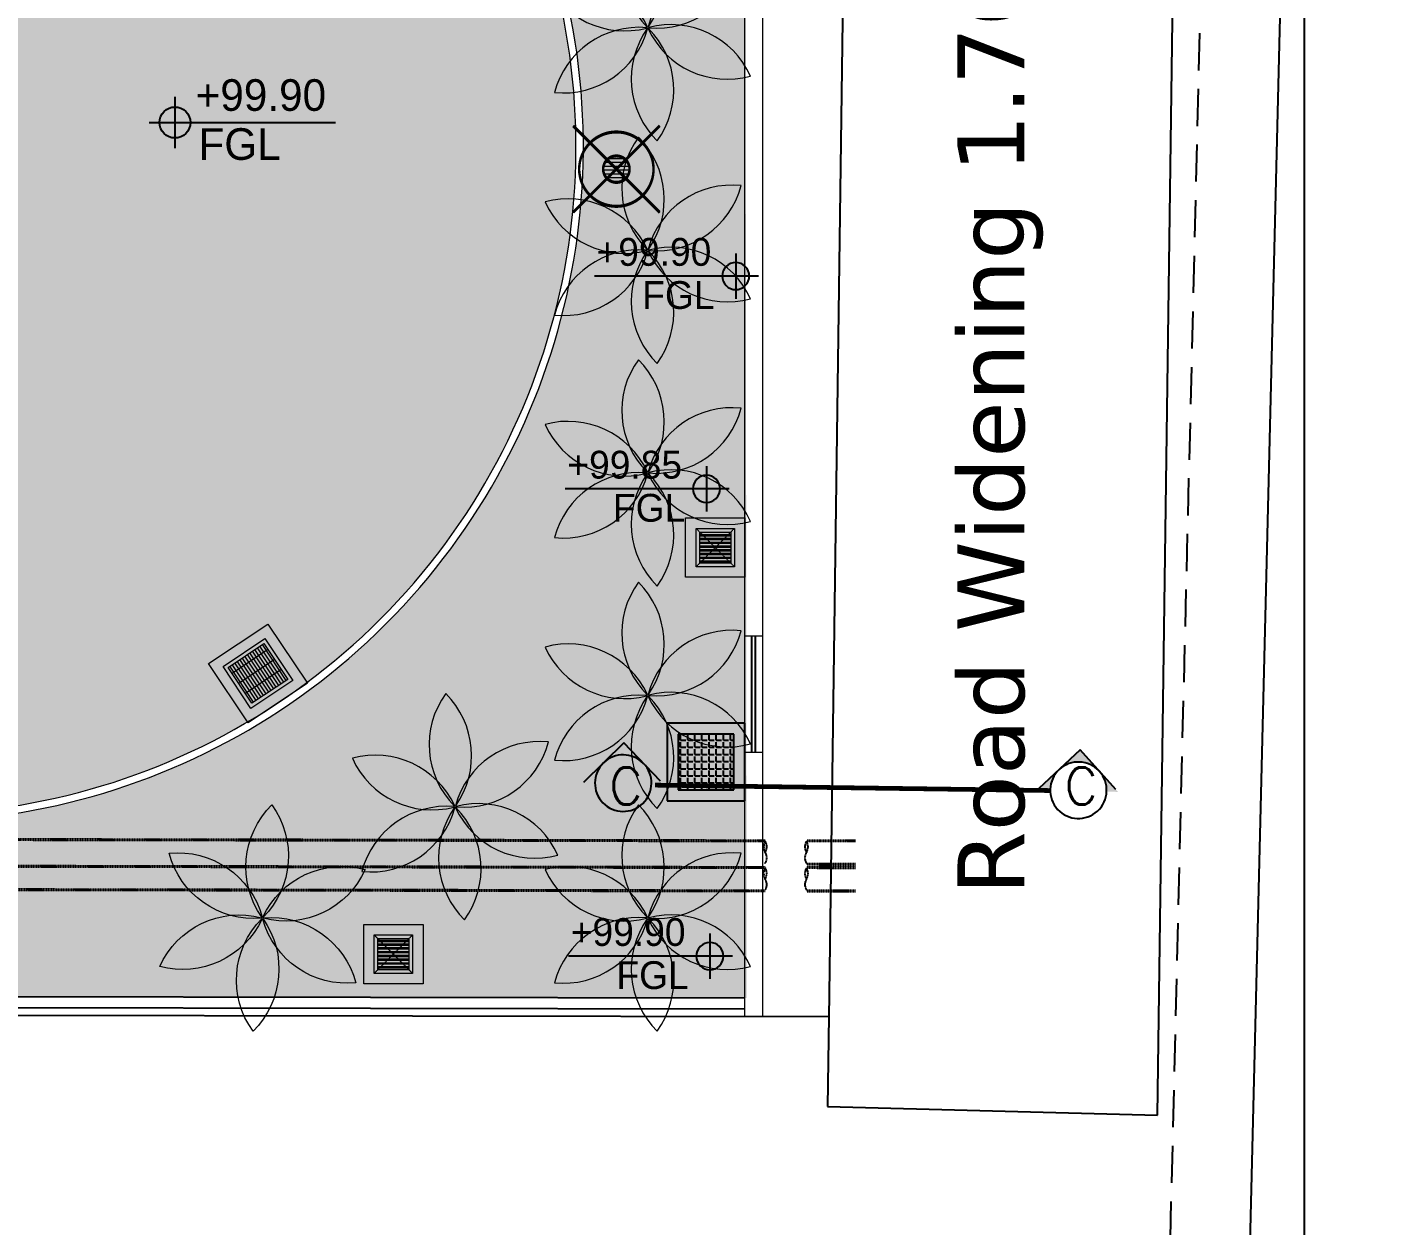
# Model space of a CAD drawing. Header units: millimetres. Extents: x 7964926 to 16080295, y -6277184 to -2986664.
# Drawn here: x 8259489 to 8277796, y -3117945 to -3101788 of the extents above; entities that cross this region are included whole.
import ezdxf
from ezdxf.enums import TextEntityAlignment as Align

# ---------------------------------------------------------------- set-up
doc = ezdxf.new("R2010")
doc.units = ezdxf.units.MM
doc.header["$LTSCALE"] = 2000
doc.header["$MEASUREMENT"] = 0
for name, pattern in [('( Hidden )', [0.375, 0.25, -0.125]), ('1', [0, 0, 0]), ('DASHDOTX2', [2, 1, -0.5, 0, -0.5]), ('HIDDEN', [0.375, 0.25, -0.125])]:
    doc.linetypes.add(name, pattern=pattern)
for name, color, linetype in [('a-ac ledge', 8, 'Continuous'), ('a-hatch', 8, 'Continuous'), ('a-text m', 8, 'Continuous'), ('CB 750x750', 20, 'Continuous'), ('DRAIN', 5, 'Continuous'), ('E-TRANCH', 8, 'Continuous'), ('L-FL', 7, 'Continuous'), ('ROAD', 1, 'Continuous'), ('S - SECTION-SYB-100', 20, 'Continuous')]:
    doc.layers.add(name, color=color, linetype=linetype)
for name, color, linetype, lineweight in [('L- existing trees', 76, 'Continuous', 18), ('L-CENTERLINE', 2, 'DASHDOTX2', 15), ('L-CHAMBERS', 50, 'Continuous', 5), ('L-compound wall', 7, 'Continuous', 20), ('L-ELE 2', 30, 'Continuous', 15), ('L-HATCH-1', 9, 'Continuous', 5), ('L-lights', 213, 'Continuous', 0), ('L-Paver 400x400', 250, '1', 13), ('L-SHRUBS', 96, 'Continuous', 18), ('STR-BLOCK-TXTM', 250, 'Continuous', 15)]:
    doc.layers.add(name, color=color, linetype=linetype, lineweight=lineweight)
doc.styles.add('a-con txt m', font='verdana.ttf', dxfattribs={"height": 300})
doc.styles.add('Century Gothic', font='GOTHIC.TTF')
doc.styles.get("Standard").update_dxf_attribs({"font": 'romans.shx', "width": 0.75})
doc.styles.add('STR-romantic', font='romans.shx')

# ---------------------------------------------------------------- blocks, each defined once
blk = doc.blocks.new('CB 750x750')
at = {"layer": 'CB 750x750', "linetype": 'Continuous'}
h = blk.add_hatch(dxfattribs=at)
h.set_pattern_fill('ANGLE', color=250, scale=350)
h.set_pattern_definition([(0, (-661679.7630403787, 1952891.521855578), (0, 96.25), [70, -26.25]), (90, (-661679.7630403787, 1952891.521855578), (-96.25, 5.9e-15), [70, -26.25])])
h.paths.add_polyline_path([(2012761.469192435, -226955.5510633257), (2013511.469192434, -226955.5510633257), (2013511.469192434, -226205.5510633258), (2012761.469192435, -226205.5510633258)])
for p, q in [((2012611.469192435, -226055.5510633257), (2012611.469192435, -227105.5510633257)), ((2013661.469192435, -226055.5510633257), (2012611.469192435, -226055.5510633257)), ((2013661.469192435, -227105.5510633257), (2013661.469192435, -226055.5510633257)), ((2013511.469192434, -226205.5510633258), (2012761.469192435, -226205.5510633258)), ((2012761.469192435, -226205.5510633258), (2012761.469192435, -226955.5510633257)), ((2013511.469192434, -226955.5510633257), (2013511.469192434, -226205.5510633258)), ((2012761.469192435, -226955.5510633257), (2013511.469192434, -226955.5510633257)), ((2012611.469192435, -227105.5510633257), (2013661.469192435, -227105.5510633257))]:
    blk.add_line(p, q, dxfattribs=at)
blk = doc.blocks.new('plam 1')
at = {"layer": 'L- existing trees'}
blk.add_circle((18691.24329189213, 10681.50307737615), 0.01259822064505469, dxfattribs=at)
for centre, major_axis, ratio, start_param, end_param in [((18692.18483846516, 10682.00705469291), (-0.7551500129593981, 0.7551500129593984), 0.9999999999221821, -0.142479172760305, 1.26503951691869), ((18690.59946198878, 10682.35859462703), (-0.7571085495885552, 0.7571085495885551), 0.9999999999214267, 3.013099626958253, 4.416231272074521), ((18691.27760801913, 10682.57046928463), (-0.755150012958269, 0.7551500129582689), 0.9999999999264555, 0.9047183779975385, 2.31223706823846), ((18690.18047726691, 10681.37326294998), (-0.7571085495863722, 0.7571085495863723), 0.9999999999260709, 4.060297177710615, 5.463428823434016), ((18692.15052233815, 10680.93966278443), (-0.755150012960137, 0.7551500129601366), 0.9999999999209107, -1.189676724922368, 0.2178419665983262), ((18691.66227661401, 10682.48840905321), (-0.7571085495877312, 0.7571085495877311), 0.9999999999241717, 1.965902074801756, 3.369033721785306), ((18690.82430717025, 10680.51774569909), (-0.7571085495877312, 0.7571085495877311), 0.9999999999241717, -1.175690578788037, 0.2274410681955126), ((18690.33606144613, 10682.06649196788), (-0.7551500129593878, 0.7551500129593877), 0.999999999925126, 1.951915928665749, 3.35943462018723), ((18691.8871217955, 10680.64756012527), (-0.7571085495885552, 0.7571085495885551), 0.9999999999214267, -0.1284930266315407, 1.274638618484728), ((18690.3017453191, 10680.9991000594), (-0.7551500129585874, 0.7551500129585873), 0.9999999999256194, 2.999113480829971, 4.406632170507497), ((18692.3061065174, 10681.63289180233), (-0.7571085495892501, 0.75710854958925), 0.9999999999211854, 0.9187045241248621, 2.321836169841844), ((18691.20897576513, 10680.43568546768), (-0.7551500129613562, 0.7551500129613561), 0.9999999999224967, 4.04631103158885, 5.453829721822878)]:
    blk.add_ellipse(centre, major_axis=major_axis, ratio=ratio, start_param=start_param, end_param=end_param, dxfattribs=at)
blk = doc.blocks.new('finish lvl')
h = blk.add_hatch(color=256)
edge = h.paths.add_edge_path()
edge.add_ellipse((0.03779312691722225, 0.003030802937928456), major_axis=(-0.030468540123942, 0.030468540123942), ratio=0.9999999999984531, start_angle=-45.0000000000443, end_angle=45.00000000010281)
edge.add_line((-0.005295895751714852, 0.003030802937701083), (0.03779312691722236, 0.003030802937701083))
edge.add_line((0.03779312691722225, 0.003030802937928456), (0.03779312691722225, 0.04611982560686556))
edge = h.paths.add_edge_path()
edge.add_ellipse((0.03779312691722225, 0.003030802937928456), major_axis=(-0.030468540123909, 0.030468540123909), ratio=0.9999999999995983, start_angle=134.9999999999885, end_angle=224.999999999953)
edge.add_line((0.0808821495866141, 0.003030802938383204), (0.03779312691767689, 0.003030802938383204))
edge.add_line((0.03779312691722225, 0.003030802937928456), (0.03779312691722225, -0.04005821973088135))
for p, q in [((0.03779312691676751, 0.07484584072017242), (0.03779312691722225, -0.06878423484386076)), ((-0.03402191086343009, 0.00303080293815583), (0.4857257542894331, 0.003030802937473709))]:
    blk.add_line(p, q)
blk.add_ellipse((0.037793126917677, 0.00303080293815583), major_axis=(-0.030468540123953, 0.030468540123953), ratio=0.9999999999978331, start_param=1.570796326794534, end_param=7.85398163397412)
at = {"layer": 'L-FL'}
for tag, p in [('%%P0.00', (0.1256311287966128, 0.03566715156830469)), ('FIN.LVL.', (0.1074625354408454, -0.1030079454646966))]:
    blk.add_attdef(tag, p, '', height=0.08000000000000004, dxfattribs=at)
blk = doc.blocks.new('zw$D9C3')
at = {"layer": 'S - SECTION-SYB-100'}
h = blk.add_hatch(color=33, dxfattribs=at)
edge = h.paths.add_edge_path()
edge.add_line((-274.8219368457794, 263.882370300591), (-533.4000042751431, 0))
edge.add_line((-533.4000042751431, 0), (-381.0000030538067, 0))
edge.add_ellipse((0, 0), major_axis=(269.4076857913626, -269.4076857913532), ratio=0.9999999999999987, start_angle=181.1633559388269, end_angle=225.0000000000001, ccw=False)
edge = h.paths.add_edge_path()
edge.add_line((0, 544.3418262251653), (-269.4076857911423, 269.4076857916079))
edge.add_ellipse((0, 0), major_axis=(269.4076857914075, -269.4076857913979), ratio=0.9999999999999983, start_angle=90.00000000002899, end_angle=179.9999999999551, ccw=False)
edge.add_line((269.4076857911423, 269.4076857916079), (0, 544.3418262251653))
h.paths.add_polyline_path([(274.8219368467107, 263.8823702996597), (533.4000042751431, 0), (381.0000030538067, 0), (380.9727785978466, 4.55459041101858), (380.891109123826, 9.10852992348373), (380.7550063002855, 13.66116773057729), (380.5644895806909, 18.2118532131426), (380.3195861885324, 22.75993603048846), (380.0203311257064, 27.30476621352136), (379.6667671576142, 31.84569425741211), (379.2589448131621, 36.38207121705636), (378.7969223745167, 40.91324879555032), (378.2807658668607, 45.43857944011688), (377.7105490583926, 49.95741643384099), (377.0863534370437, 54.46911398693919), (376.4082682067528, 58.97302732989192), (375.6763902734965, 63.46851280704141), (374.8908242303878, 67.95492796553299), (374.0516823427752, 72.43163164984435), (373.1590845324099, 76.89798409119248), (372.2131583634764, 81.35334700159729), (371.2140390146524, 85.79708366282284), (370.1618692744523, 90.2285590171814), (369.0567995067686, 94.64713976159692), (367.8989876378328, 99.05219443328679), (366.6885991320014, 103.4430935038254), (365.4258069656789, 107.8192094676197), (364.1107916068286, 112.1799169313163), (362.743740982376, 116.524592705071), (361.3248504605144, 120.8526158872992), (359.8543228134513, 125.1633679596707), (358.3323681978509, 129.4562328686006), (356.7592041157186, 133.7305971197784), (355.1350553873926, 137.9858498610556), (353.460154122673, 142.2213829723187), (351.7347396817058, 146.4365911511704), (349.95905864425, 150.6308720000088), (348.1333647752181, 154.8036261117086), (346.2579189836979, 158.9542571557686), (344.332989291288, 163.0821719644591), (342.358850791119, 167.1867806138471), (340.3357856078073, 171.2674965122715), (338.264082858339, 175.3237364836968), (336.144038612023, 179.3549208473414), (333.9759558457881, 183.360473505687), (331.7601443985477, 187.3398220222443), (329.4969209358096, 191.2923977067694), (327.1866088956594, 195.2176356944256), (324.8295384459198, 199.1149750272743), (322.4260464357212, 202.9838587348349), (319.9764763507992, 206.8237339123152), (317.4811782585457, 210.6340518016368), (314.9405087660998, 214.4142678682692), (312.3548309588805, 218.1638418789953), (309.7245143596083, 221.8822379810736), (307.0499348677695, 225.5689247762784), (304.3314747083932, 229.2233753977343), (301.5695223789662, 232.8450675867498), (298.7644725898281, 236.4334837645292), (295.9167262138799, 239.9881111094728), (293.0266902232543, 243.5084416270256), (290.0947776343673, 246.993972226046), (287.1214074492455, 250.4442047867924), (284.1070045921952, 253.8586462349631), (281.0519998557866, 257.2368086110801), (277.9568298291415, 260.5782091394067)])
for p, q in [((0, 544.3418262251653), (-533.4000042751431, 0)), ((502.9552360791713, 31.75000025425106), (0, 544.3418262251653))]:
    blk.add_line(p, q, dxfattribs=at)
at = {"layer": 'S - SECTION-SYB-100', "extrusion": (0, 0, -1)}
blk.add_ellipse((0, 0), major_axis=(269.4076857913413, -269.4076857913318), ratio=0.9999999999999957, start_param=2.356194490192339, end_param=8.639379797371925, dxfattribs=at)
blk = doc.blocks.new('cb 1')
at = {"layer": 'L-Paver 400x400', "true_color": 0x636466}
h = blk.add_hatch(dxfattribs=at)
h.set_pattern_fill('GRATE', color=251, scale=1300)
h.set_pattern_definition([(0, (0, 0), (0, 40.625), []), (90, (0, 0), (-162.5, 9.950255243072245e-15), [])])
h.paths.add_polyline_path([(8080577.548487278, -3139539.649760513), (8079997.548487278, -3139539.649760513), (8079997.548487278, -3140119.649760513), (8080577.548487278, -3140119.649760513)])
at = {"layer": 'L-CHAMBERS', "color": 8}
blk.add_lwpolyline([(8079807.548487278, -3140309.649760513), (8080767.548487278, -3140309.649760513), (8080767.548487278, -3139349.649760513), (8079807.548487278, -3139349.649760513)], close=True, dxfattribs=at)
at = {"layer": 'L-CHAMBERS', "color": 37}
for points in [[(8079947.548487278, -3140169.649760513), (8080627.548487278, -3140169.649760513), (8080627.548487278, -3139489.649760513), (8079947.548487278, -3139489.649760513)], [(8079997.548487278, -3140119.649760513), (8080577.548487278, -3140119.649760513), (8080577.548487278, -3139539.649760513), (8079997.548487278, -3139539.649760513)]]:
    blk.add_lwpolyline(points, close=True, dxfattribs=at)
blk = doc.blocks.new('CHAMBERS')
at = {"layer": 'L-Paver 400x400', "true_color": 0x636466}
h = blk.add_hatch(dxfattribs=at)
h.set_pattern_fill('ANSI32', color=251, scale=135, angle=315)
h.set_pattern_definition([(0, (0.4799343226477504, 1.417475164402276), (1.4210854715202e-14, 50.62500000000001), []), (0, (17.35493429470807, -15.45752480719239), (1.4210854715202e-14, 50.62500000000001), [])])
h.paths.add_polyline_path([(7999084.227367846, -3148057.704323237), (7998664.227367677, -3148057.704323237), (7998664.227367676, -3148477.704323041), (7999084.227367845, -3148477.704323041)])
at = {"layer": 'L-CHAMBERS', "color": 42}
for points in [[(7999274.227367846, -3148667.704323237), (7998474.227367848, -3148667.704323237), (7998474.227367848, -3147867.704323237), (7999274.227367846, -3147867.704323237)], [(7999134.227367846, -3148527.704323237), (7998614.227367848, -3148527.704323237), (7998614.227367848, -3148007.704323237), (7999134.227367846, -3148007.704323237)], [(7999084.227367846, -3148477.704323237), (7998664.227367848, -3148477.704323237), (7998664.227367848, -3148057.704323237), (7999084.227367846, -3148057.704323237)]]:
    blk.add_lwpolyline(points, close=True, dxfattribs=at)
at = {"layer": 'L-Paver 400x400', "color": 251, "linetype": '( Hidden )', "ltscale": 0.005, "true_color": 0x636466}
for p, q in [((7998614.227367848, -3148007.704323238), (7999134.227367847, -3148527.704323237)), ((7998614.227367847, -3148527.704323237), (7999134.227367847, -3148007.704323237))]:
    blk.add_line(p, q, dxfattribs=at)
blk = doc.blocks.new('PL')
at = {"layer": 'L-lights'}
h = blk.add_hatch(dxfattribs=at)
h.set_pattern_fill('ANSI31', color=256, scale=32.5, style=0)
h.set_pattern_definition([(45, (5.943405767538934e-11, 1.438422714272747e-11), (-72.96458098368686, 72.96458098368687), [])])
edge = h.paths.add_edge_path()
edge.add_arc((-1.980708930204855e-10, -4.792233276873503e-11), 358.6952379030135, 89.65216382012761, 276.0669623147895)
edge.add_arc((-2.005542398819671e-10, -4.804645570288812e-11), 358.6952379030137, 276.0669623147899, 449.6521638201272)
at = {"layer": 'L-lights', "const_width": 65}
for points in [[(1.270153404675511e-09, -1658.684768646848), (1.270153404675511e-09, 1658.684768646877)], [(1658.676649893507, -2.17758473526645), (-1658.692887400218, -2.17758473526645)]]:
    blk.add_lwpolyline(points, dxfattribs=at)
for points in [[(6.123636782694438, 1008.676649893462, 1.057607136263516), (106.6097079497425, -1003.045588763812, 0.9455306849885294)], [(2.177584735642948, 358.6886279476718, 1.057607136266735), (37.91075155247358, -356.686204682835, 0.945530684985646)]]:
    blk.add_lwpolyline(points, format="xyb", close=True, dxfattribs=at)

msp = doc.modelspace()

# ---------------------------------------------------------------- hatches: boundary and pattern name
at = {"layer": 'L-SHRUBS', "true_color": 0x58ba48}
h = msp.add_hatch(dxfattribs=at)
h.set_pattern_fill('GRASS', color=85, scale=500)
h.set_pattern_definition([(90, (0, 0), (-353.5533905, 353.5533905), [93.75, -613.3567814999999]), (45, (0, 0), (-353.5533905932738, 353.5533905932738), [93.75, -406.25]), (135, (0, 0), (-353.5533905932738, -353.5533905932737), [93.75, -406.25])])
edge = h.paths.add_edge_path()
edge.add_line((8187246.909557495, -3100135.154222927), (8187246.909557497, -3098477.335710909))
edge.add_line((8187246.909557499, -3098477.33571091), (8181946.909557497, -3098477.335710911))
edge.add_line((8181946.909557495, -3098477.33571091), (8181946.909557503, -3092105.85831677))
edge.add_line((8181946.909557503, -3092105.858316771), (8176355.255327305, -3092105.858316766))
edge.add_line((8176355.255327307, -3092105.858316765), (8176355.255327307, -3093345.078489554))
edge.add_line((8176355.255327307, -3093345.078489554), (8177355.255327308, -3093613.02768199))
edge.add_line((8177355.255327307, -3093613.02768199), (8177355.255327306, -3099162.397911606))
edge.add_line((8177355.255327307, -3099162.397911605), (8177355.255327304, -3100936.959394699))
edge.add_line((8177355.255327303, -3100936.9593947), (8177055.38182855, -3101017.310256521))
edge.add_line((8177055.38182855, -3101017.310256521), (8177055.381828552, -3108085.07441403))
edge.add_line((8177055.381828552, -3108085.07441403), (8177355.381828551, -3108165.459171759))
edge.add_line((8177355.38182855, -3108165.45917176), (8177355.381828553, -3112735.118362139))
edge.add_line((8177355.381828554, -3112735.118362138), (8191483.451933892, -3112735.118362138))
edge.add_line((8191483.451933891, -3112735.118362138), (8191751.40115619, -3113735.118473609))
edge.add_line((8191751.401156191, -3113735.118473609), (8204251.337875691, -3113735.118473609))
edge.add_line((8204251.33787569, -3113735.118473609), (8204599.671825859, -3112435.118473608))
edge.add_line((8204599.67182586, -3112435.118473607), (8206670.224186679, -3112435.118473607))
edge.add_line((8206670.224186679, -3112435.118473607), (8207018.98899177, -3111133.510501123))
edge.add_line((8207018.988991771, -3111133.510501123), (8229941.264929717, -3111133.510501122))
edge.add_line((8229941.264929716, -3111133.510501123), (8229941.264929716, -3104635.133623195))
edge.add_line((8229941.264929716, -3104635.133623195), (8208423.249066656, -3104635.145228719))
edge.add_line((8208423.249066656, -3104635.145228718), (8209454.799119796, -3110435.118473605))
edge.add_line((8209454.799119797, -3111133.510501123), (8217763.322613708, -3111133.510501125))
edge.add_line((8217763.322613707, -3110435.118473607), (8217763.322613706, -3111035.118473607))
edge.add_line((8217763.322613705, -3111035.118473607), (8191808.5, -3111035.118473602))
edge.add_line((8191761.057168547, -3111035.118473602), (8191761.057168548, -3110435.118473602))
edge.add_line((8191761.057168547, -3110435.118473602), (8199648.520249949, -3110435.118473603))
edge.add_line((8199648.520249948, -3110435.118473603), (8198616.972127144, -3104635.150517635))
edge.add_line((8198616.972127145, -3104635.150517634), (8191746.911984526, -3104635.154222932))
edge.add_arc((8191746.909557496, -3100135.154222933), 4500.000000000189, 179.9999999999348, 270.0000309018865, ccw=False)
edge = h.paths.add_edge_path(flags=16)
edge.add_line((8187007.744638879, -3110072.618362141), (8187007.744638878, -3112622.61836214))
edge.add_line((8187007.744638879, -3112622.618362141), (8186857.74463888, -3112622.618362141))
edge.add_line((8186857.744638879, -3112622.618362141), (8180457.744638879, -3112622.61836214))
edge.add_line((8180457.744638879, -3112622.61836214), (8180457.744638879, -3112472.618362139))
edge.add_line((8180457.744638879, -3112472.618362139), (8180457.744638873, -3110072.61836214))
edge.add_line((8180133.60805387, -3112536.434457783), (8186683.608053876, -3112536.434457784))
edge = h.paths.add_edge_path(flags=16)
edge.add_line((8186857.744638879, -3111672.618362141), (8187007.74463888, -3111672.618362141))
edge.add_line((8187007.744638879, -3111672.618362141), (8187007.744638879, -3111822.618362141))
edge.add_line((8187007.744638879, -3111822.618362141), (8186857.744638878, -3111822.618362141))
edge.add_line((8186857.744638879, -3111822.618362141), (8186857.744638881, -3111895))
edge.add_line((8186857.744638881, -3111895), (8183807.74463888, -3111895))
edge.add_line((8183807.744638879, -3112472.618362139), (8183807.744638879, -3112622.61836214))
edge.add_line((8183807.744638879, -3112622.618362139), (8183657.744638879, -3112622.618362139))
edge.add_line((8183657.744638879, -3112622.618362139), (8183657.744638879, -3112472.618362138))
edge.add_line((8183657.744638879, -3112472.618362139), (8180607.744638879, -3112472.618362139))
edge.add_line((8180607.744638879, -3112472.618362139), (8180607.744638878, -3111822.61836214))
edge.add_line((8180607.744638879, -3111822.618362139), (8180457.74463888, -3111822.618362139))
edge.add_line((8180457.744638879, -3111822.618362139), (8180457.744638879, -3111672.618362139))
edge.add_line((8180457.744638879, -3111672.618362139), (8180607.744638877, -3111672.618362139))
edge.add_line((8182769.500000002, -3111672.618362139), (8182769.499999999, -3110222.618362139))
edge.add_line((8180607.744638875, -3112373.5), (8182957.744638877, -3112373.5))
edge.add_line((8182957.744638877, -3112373.5), (8182957.744638879, -3111676.053361309))
edge.add_line((8182957.744638879, -3111676.053361309), (8183132.74463888, -3111676.053361309))
edge.add_line((8183132.744638879, -3111676.053361309), (8183132.744638879, -3112176.053361309))
edge.add_line((8183132.744638879, -3112176.053361309), (8182957.744638879, -3112176.053361309))
edge.add_line((8182957.744638879, -3112176.053361309), (8182957.744638879, -3112472.618362138))
edge.add_line((8182957.744638879, -3112472.618362139), (8183307.744638879, -3112472.618362139))
edge.add_line((8183307.744638879, -3112472.618362139), (8183307.744638876, -3110222.618362138))
edge.add_line((8183198.915766737, -3112612.936511421), (8183248.915766737, -3112612.936511421))
edge.add_line((8183248.915766737, -3112612.936511421), (8186744.5, -3111918))
edge.add_line((8186744.5, -3111918), (8186857.744638875, -3110222.618362139))
edge.add_line((8186857.744638875, -3110222.618362139), (8186857.744638879, -3111672.61836214))
h.paths.add_polyline_path([(8185307.744638883, -3110222.618362139), (8185357.744638883, -3110222.618362139), (8185357.744638881, -3111676.053361309), (8185707.744638881, -3111676.053361309), (8185707.744638883, -3110222.618362139), (8185757.744638883, -3110222.618362139), (8185757.744638881, -3111676.053361309), (8186107.744638881, -3111676.053361309), (8186107.744638883, -3110222.618362139), (8186157.744638883, -3110222.618362139), (8186157.744638881, -3111676.053361309), (8186332.744638879, -3111676.053361309), (8186332.744638879, -3111815.5), (8184332.744638879, -3111815.5), (8184332.744638879, -3111676.053361309), (8184507.744638881, -3111676.053361309), (8184507.744638883, -3112176.053361309), (8184557.744638883, -3112176.053361309), (8184557.744638881, -3111676.053361309), (8184907.744638881, -3111676.053361309), (8184907.744638883, -3111910.5), (8184957.744638883, -3111910.5), (8184957.744638881, -3111676.053361309), (8185307.744638881, -3111676.053361309)], flags=16)
h.paths.add_polyline_path([(8183807.744638879, -3112472.618362139), (8183807.744638879, -3112622.618362141), (8183657.744638879, -3112622.618362141), (8183657.744638879, -3112472.618362141), (8183657.744638879, -3111672.618362139), (8183807.744638879, -3111672.618362139), (8183807.744638879, -3111822.618362139)], flags=0)
h.paths.add_polyline_path([(8183807.744638881, -3111822.618362141), (8183657.744638879, -3111822.618362141), (8183657.744638879, -3111672.618362141), (8183807.744638879, -3111672.618362141)], flags=16)
h.paths.add_polyline_path([(8193157.580697251, -3112460.118473608), (8202763.322613707, -3112460.118473609), (8202763.322613707, -3113060.118473609), (8193157.580697251, -3113060.118473609)], flags=16)
edge = h.paths.add_edge_path(flags=16)
edge.add_line((8195057.203030944, -3111785.118473609), (8198404.069175908, -3111785.118473611))
edge.add_line((8198404.069175908, -3111785.118473611), (8198404.069175907, -3112385.118473611))
edge.add_line((8198312.5, -3112385.118473611), (8195057.203030944, -3112385.118473609))
edge.add_line((8195057.203030944, -3112385.118473609), (8195057.203030945, -3111785.118473609))
h.paths.add_polyline_path([(8193760.451655479, -3113135.118473609), (8195760.451655479, -3113135.118473609), (8195760.451655479, -3113635.118473609), (8193760.451655479, -3113635.118473609)], flags=16)
edge = h.paths.add_edge_path(flags=16)
edge.add_line((8198517.449485235, -3111110.118473609), (8202517.449485235, -3111110.118473609))
edge.add_line((8202517.449485235, -3111110.118473609), (8202517.449485234, -3111710.118473609))
edge.add_line((8202517.449485233, -3111710.118473609), (8202345, -3111710.118473609))
edge.add_line((8202345, -3111710.118473609), (8202345.000000001, -3111110.118473609))
h.paths.add_polyline_path([(8196960.451655479, -3113135.118473609), (8198960.451655479, -3113135.118473609), (8198960.451655479, -3113635.118473609), (8196960.451655479, -3113635.118473609)], flags=16)
edge = h.paths.add_edge_path(flags=16)
edge.add_line((8202330.5, -3111785.118473609), (8201457.203030944, -3111785.118473609))
edge.add_line((8201457.203030944, -3111785.118473609), (8201457.203030943, -3112385.118473609))
edge.add_line((8201457.203030944, -3112385.118473609), (8201357.437657885, -3112401.908615074))
edge.add_line((8201357.437657885, -3112401.908615074), (8201357.437657886, -3111126.5))
h.paths.add_polyline_path([(8200160.451655479, -3113135.118473609), (8202160.451655479, -3113135.118473609), (8202160.451655479, -3113635.118473609), (8200160.451655479, -3113635.118473609)], flags=16)
h.paths.add_polyline_path([(8199023.249251392, -3104635.150298513), (8200054.797413168, -3110435.118473603), (8201775.123957087, -3110341.059051636), (8202789.944599287, -3104635.148266985)], flags=17)
edge = h.paths.add_edge_path(flags=17)
edge.add_line((8208016.971930457, -3104635.14544784), (8203196.22181343, -3104635.148047863))
edge.add_line((8203196.221813429, -3104635.148047863), (8202164.672261689, -3110435.118473605))
edge.add_line((8202017.852777851, -3111035.6055412), (8208901.702460785, -3111035.6055412))
edge.add_line((8209048.521944623, -3110435.118473605), (8208016.971930456, -3104635.14544784))
h.paths.add_polyline_path([(8249141.264917035, -3104635.123267869), (8231341.264929716, -3104635.13286812), (8231341.264929716, -3111133.510501123), (8249141.264917035, -3111133.510501122)])
edge = h.paths.add_edge_path()
edge.add_line((8254621.913808862, -3104635.120311936), (8250541.264917036, -3104635.122512792))
edge.add_line((8250541.264917035, -3104635.122512792), (8250541.264917035, -3111133.510501122))
edge.add_line((8250541.264917035, -3111133.510501122), (8251255.552643685, -3111133.510501123))
edge.add_arc((8251255.552643688, -3120133.510501119), 8999.999999996275, 68.37652565635852, 90.00000000001779, ccw=False)
edge.add_arc((8257888.650842117, -3103400.249961408), 9000.000000000084, 248.376525656343, 381.5835566942982)
edge.add_arc((8274626.528562877, -3096778.811340923), 8999.999999999656, 188.184868324469, 201.5835566943058, ccw=False)
edge.add_line((8265718.203783788, -3098060.119122152), (8259121.911381833, -3098060.119122152))
edge.add_line((8259121.911381833, -3098060.119122152), (8259121.911381833, -3100135.120311937))
edge.add_arc((8254621.911381833, -3100135.120311937), 4500, -89.99996909811352, 5.9117155615240335e-12, ccw=False)
h.paths.add_polyline_path([(8180222.080938227, -3107432.907010571), (8187613.277403217, -3107432.907010571), (8187613.277403217, -3107345.500009601), (8180222.080938227, -3107345.500009601)], flags=16)
h.paths.add_polyline_path([(8216054.584043596, -3108284.292406362), (8216241.877170455, -3108284.292406362), (8216241.877170455, -3104815.12177414), (8216054.584043596, -3104815.12177414)], flags=16)
at = {"layer": 'L-SHRUBS'}
h = msp.add_hatch(dxfattribs=at)
h.set_pattern_fill('GRASS', color=256, scale=200)
h.set_pattern_definition([(90, (870.2127738008276, 2347.381526395213), (-141.4213562, 141.4213562), [37.5, -245.3427126]), (45, (870.2127738008276, 2347.381526395213), (-141.4213562373095, 141.4213562373095), [37.5, -162.5]), (135, (870.2127738008276, 2347.381526395213), (-141.4213562373095, -141.4213562373095), [37.5, -162.5])])
edge = h.paths.add_edge_path()
edge.add_line((8251255.599936441, -3111233.510501248), (8250541.264917036, -3111233.510501248))
edge.add_line((8250541.264917035, -3111233.510501248), (8250541.264917035, -3112435.118473605))
edge.add_line((8250541.264917035, -3112435.118473605), (8251827.45165548, -3112435.118473606))
edge.add_line((8251827.451655481, -3112435.118473606), (8251827.451655476, -3113635.118473763))
edge.add_line((8251827.451655477, -3113635.118473763), (8206452.212773802, -3113635.118473605))
edge.add_line((8206452.2127738, -3113635.118473605), (8206149.098558061, -3114766.356127211))
edge.add_line((8206149.098558061, -3114766.356127211), (8269191.85364517, -3114872.381051242))
edge.add_line((8269191.853645172, -3114872.381051242), (8269166.85364517, -3093814.902389931))
edge.add_line((8269166.853645168, -3093814.902389931), (8265726.52856288, -3093817.000009601))
edge.add_line((8265726.528562881, -3093817.000009601), (8265726.52856288, -3096778.815348845))
edge.add_arc((8274626.528562915, -3096778.811340919), 8900.000000035361, 180.0000258019359, 201.5835566942486)
edge.add_arc((8257888.650842115, -3103400.249961407), 9100.000000000433, -111.62347434365108, 21.583556694289825, ccw=False)
edge.add_arc((8251255.552643687, -3120133.510501122), 8899.999999999736, 68.37652565635585, 89.99969554211137)

# ---------------------------------------------------------------- linework, layer by layer
at = {"layer": 'a-ac ledge', "color": 7}
msp.add_lwpolyline([(8276714.538658781, -3055282.084080129), (7964925.5, -3055282.084080129), (7964925.5, -3181604.227850613), (8276714.538658781, -3181604.227850613)], close=True, dxfattribs=at)
at = {"layer": 'a-hatch'}
msp.add_line((8270829.865105003, -3076468.374791512), (8270296.637621045, -3115142.629194091), dxfattribs=at)
at = {"layer": 'DRAIN', "linetype": 'HIDDEN'}
msp.add_lwpolyline([(8276714.538658781, -3054436.158389914), (8276327.610007359, -3066907.86879859), (8276656.003992399, -3079846.645301435), (8276103.23365766, -3087445.9994159), (8275388.428554697, -3098121.775109704), (8273978.505828385, -3155840.569711229)], dxfattribs=at)
at = {"layer": 'E-TRANCH', "linetype": 'HIDDEN', "ltscale": 0.005}
for points in [[(8174561.829853769, -3113956.397090505), (8182977.89874562, -3113970.306866917, 0.1108920440560301), (8183619.437070811, -3113827.365790297), (8185875.09960701, -3112765.139229541, -0.1108920440561221), (8186510.222549643, -3112623.627563532), (8269440.517894798, -3112760.691764446)], [(8183616.093690317, -3113812.360244145), (8185868.709015874, -3112751.56866226, -0.1108920440560301), (8186510.247341066, -3112608.627585639), (8269440.54268622, -3112745.691786553)], [(8269440.54268622, -3112760.69180704, 0.2819036523949785), (8269440.54268622, -3112910.692011912, -0.2819036523957247), (8269440.54268622, -3113060.692216785, -0.5601796564525258)], [(8269440.54268622, -3112760.69180704, -0.2819036523946984), (8269440.54268622, -3112910.692011912)], [(8269996.694357739, -3112760.69180704, 0.2819036523946984), (8269996.694357739, -3112910.692011912)], [(8269996.694357739, -3112760.69180704, -0.2819036523949785), (8269996.694357739, -3112910.692011912, 0.2819036523957247), (8269996.694357739, -3113060.692216785, 0.5601796564525258)], [(8183769.467893471, -3114138.053892614), (8186022.083219028, -3113077.262310729, -0.1108920440561392), (8186509.65234686, -3112968.627092345), (8269439.947692021, -3113105.691293259)], [(8183775.858485297, -3114151.62446136), (8186028.473810854, -3113090.832879475, -0.110892044056142), (8186509.627555435, -3112983.627071857), (8269439.922900596, -3113120.691272771)], [(8269440.54268622, -3113120.692298733, 0.2819036523949785), (8269440.54268622, -3113270.692503605, -0.2819036523957247), (8269440.54268622, -3113420.692708477, -0.5601796564525258)], [(8269440.54268622, -3113120.692298733, -0.2819036523946984), (8269440.54268622, -3113270.692503605)], [(8269996.694357739, -3113120.692298733, 0.2819036523946984), (8269996.694357739, -3113270.692503605)], [(8269996.694357739, -3113120.692298733, -0.2819036523949785), (8269996.694357739, -3113270.692503605, 0.2819036523957247), (8269996.694357739, -3113420.692708477, 0.5601796564525258)], [(8183903.670321828, -3114423.035836292), (8186156.285647385, -3113362.244254407, -0.110892044056365), (8186509.131726927, -3113283.626662113), (8269439.427072094, -3113420.690863027)], [(8183910.060913654, -3114436.606405038), (8186162.676239211, -3113375.814823153, -0.1108920440564758), (8186509.106935502, -3113298.626641626), (8269439.402280669, -3113435.69084254)]]:
    msp.add_lwpolyline(points, format="xyb", dxfattribs=at)
for points in [[(8269996.69435774, -3112746.426193395), (8270178.727185671, -3112746.911831283), (8270657.646583515, -3112746.911831283)], [(8269996.69435774, -3112761.426213882), (8270178.714789988, -3112761.911831283), (8270657.646583515, -3112761.911831283)], [(8269996.69435774, -3113061.426623627), (8270178.466875456, -3113061.911831283), (8270657.646583515, -3113061.911831283)], [(8269996.69435774, -3113076.426644114), (8270178.454479773, -3113076.911831283), (8270657.646583515, -3113076.911831283)], [(8269996.69435774, -3113106.426685088), (8270178.429688405, -3113106.911831283), (8270657.646583515, -3113106.911831283)], [(8269996.69435774, -3113121.426705575), (8270178.417292722, -3113121.911831283), (8270657.646583515, -3113121.911831283)], [(8269996.69435774, -3113421.427115319), (8270178.16937819, -3113421.911831283), (8270657.646583515, -3113421.911831283)], [(8269996.69435774, -3113436.427135807), (8270178.156982507, -3113436.911831283), (8270657.646583515, -3113436.911831283)]]:
    msp.add_lwpolyline(points, dxfattribs=at)
at = {"layer": 'L-compound wall', "color": 7, "lineweight": 25}
for p, q in [((8174850.622050751, -3114714.627860888), (8269166.853645169, -3114870.50813657)), ((8174997.482449672, -3114864.870787915), (8269166.85364517, -3115020.508341436))]:
    msp.add_line(p, q, dxfattribs=at)
at = {"layer": 'L-compound wall', "lineweight": 25}
msp.add_lwpolyline([(8175893.586245873, -3077164.374301981), (7980862.945159239, -3077508.090668121), (7978305.124828079, -3097896.607832287), (7976331.01029449, -3114636.526972916), (7971810.414036102, -3151672.070342278), (7992932.742771153, -3151954.453417468), (8024764.788228069, -3151685.265464583), (8063758.699941444, -3151406.280851228), (8108734.296880024, -3151866.177734863), (8174286.973501227, -3153236.992930519), (8175095.256693388, -3114965.032729664), (8270296.784206889, -3115122.376169953), (8270280.009804663, -3116338.856435483), (8274728.881882717, -3116451.333088821), (8275279.372631292, -3076529.724445269), (8270829.795642485, -3076468.367926075)], close=True, dxfattribs=at)
msp.add_lwpolyline([(8270829.928331669, -3076468.36793568), (8270829.928331386, -3076468.367935676), (8175893.718934774, -3077164.374311582), (7980863.07784814, -3077508.090677722), (7978305.25751698, -3097896.607841888), (7976331.142983392, -3114636.526982518), (7971810.546725001, -3151672.070351879), (7992932.875460055, -3151954.45342707), (8024764.920916971, -3151685.265474184), (8063758.832630344, -3151406.280860829), (8108734.429568924, -3151866.177744464), (8174287.106190126, -3153236.992940121), (8175095.389382288, -3114965.032739266), (8270296.916895788, -3115122.376179554), (8270280.142493565, -3116338.856445082)], dxfattribs=at)
at = {"layer": 'L-ELE 2'}
for p, q in [((8269166.85364517, -3109996.902389932), (8269166.85364517, -3093814.902389931)), ((8269406.85364517, -3109996.902389931), (8269406.85364517, -3093814.902389931)), ((8269166.85364517, -3111566.902389931), (8269166.85364517, -3109996.902389931)), ((8269406.85364517, -3109996.902389931), (8269166.85364517, -3109996.902389931)), ((8269406.85364517, -3111566.902389931), (8269406.85364517, -3109996.902389931)), ((8269166.85364517, -3115110.900411881), (8269166.85364517, -3111566.902389932)), ((8269406.85364517, -3111566.902389932), (8269166.85364517, -3111566.902389932)), ((8269406.85364517, -3115111.297069652), (8269406.85364517, -3111566.902389932))]:
    msp.add_line(p, q, dxfattribs=at)
for radius in [9100, 9000]:
    msp.add_arc((8257888.650842115, -3103400.249961407), radius, 248.3765256546745, 21.58355671815777, dxfattribs=at)
at = {"layer": 'L-HATCH-1', "color": 1, "lineweight": 25}
for p, q in [((8269261.85364517, -3111566.902389932), (8269261.85364517, -3109996.902389931)), ((8269311.85364517, -3111566.902389934), (8269311.85364517, -3109996.902389931))]:
    msp.add_line(p, q, dxfattribs=at)
at = {"layer": 'ROAD'}
msp.add_lwpolyline([(8277795.802988665, -3054286.160229183), (8277595.740587881, -3073809.262413807), (8277737.26832282, -3079696.647138813), (8277184.497988077, -3087296.001253278), (8276469.692884164, -3097971.776947053), (8275056.106086498, -3155840.569711229)], dxfattribs=at)
at = {"layer": 'S - SECTION-SYB-100', "color": 33, "const_width": 63.50006250000001}
msp.add_lwpolyline([(8267954.241592482, -3112004.429258456), (8273283.051849049, -3112077.909783083)], dxfattribs=at)

# ---------------------------------------------------------------- block references
at = {"layer": 'CB 750x750', "color": 1}
msp.add_blockref('CB 750x750', (6255505.384452734, -2885112.433283346), dxfattribs=at)
at = {"layer": 'L- existing trees', "yscale": 1100.176579825949, "zscale": 1100.176579825949}
for p, xscale, rotation in [((15192379.08688424, -25751611.11896324), 1100.176579825949, 77.25277453061457), ((15192379.15013486, -25754611.11885177), 1100.176579825949, 77.25277453061457), ((15192379.15013486, -25757611.11885177), 1100.176579825949, 77.25277453061457), ((15192379.15013486, -25760611.11885177), 1100.176579825949, 77.25277453061457), ((15189781.07392351, -25762111.11885177), 1100.176579825949, 77.25277453061457), ((1338139.321131902, -25763611.11885177), -1100.176579825949, 282.7472254693853), ((15192379.15013486, -25763611.11885177), 1100.176579825949, 77.25277453061457)]:
    msp.add_blockref('plam 1', p, dxfattribs=dict(at, xscale=xscale, rotation=rotation))
at = {"layer": 'L-CENTERLINE'}
for p, rotation in [((8267525.68644825, -3111978.111170159), 359.2099817930695), ((8273664.028887134, -3112073.726629047), 357.5588076968597)]:
    msp.add_blockref('zw$D9C3', p, dxfattribs=dict(at, rotation=rotation))
at = {"layer": 'L-CHAMBERS', "color": 8}
for p in [(269893.5861459682, 39464.24395414442), (265552.3651897032, 33984.03926439583)]:
    msp.add_blockref('CHAMBERS', p, dxfattribs=at)
at = {"layer": 'L-CHAMBERS', "color": 8, "xscale": -1, "rotation": 123.6607112945496}
msp.add_blockref('cb 1', (1170521.049545079, 1874677.465222775), dxfattribs=at)
at = {"layer": 'L-FL', "ltscale": 0.5}
ref = msp.add_blockref('finish lvl', (8261298.476131117, -3103087.595109913), dxfattribs=dict(at, xscale=4835.364000016558, yscale=4835.364000016558, zscale=4835.364000016558, rotation=0.0002105369682294075))
ref.add_attrib('FIN.LVL.', 'FGL', (8261798.670374852, -3103576.761424404, 1.858061185529263e-06), dxfattribs={"ltscale": 0.5, "height": 426.2420098650707, "rotation": 0.0002105019495527297, "style": 'Century Gothic'})
ref.add_attrib('%%P0.00', '+99.90', (8261760.330053318, -3102915.906794708), dxfattribs={"ltscale": 0.5, "height": 426.2420098650707, "rotation": 0.0002105019495527297, "style": 'Century Gothic'})
ref = msp.add_blockref('finish lvl', (8269203.57062844, -3105155.554470568), dxfattribs=dict(at, xscale=-4253.046052555327, yscale=4253.046052555327, zscale=4253.046052555327, rotation=0.0002105370784111216))
ref.add_attrib('FIN.LVL.', 'FGL', (8267782.377481611, -3105585.817824862, 1.634296774864197e-06), dxfattribs={"ltscale": 0.5, "height": 374.9101199999999, "rotation": 0.0002105619255058514, "style": 'Century Gothic'})
ref.add_attrib('%%P0.00', '+99.90', (8267166.948675456, -3105004.551381032), dxfattribs={"ltscale": 0.5, "height": 374.9101199999999, "rotation": 0.0002105619255058514, "style": 'Century Gothic'})
ref = msp.add_blockref('finish lvl', (8268809.08877321, -3108023.833001989), dxfattribs=dict(at, xscale=-4253.046052555327, yscale=4253.046052555327, zscale=4253.046052555327, rotation=0.0002105370784111216))
ref.add_attrib('FIN.LVL.', 'FGL', (8267387.895626381, -3108454.096356283, 1.634296774864197e-06), dxfattribs={"ltscale": 0.5, "height": 374.9101199999999, "rotation": 0.0002105619254955116, "style": 'Century Gothic'})
ref.add_attrib('%%P0.00', '+99.85', (8266772.466820225, -3107872.829912453), dxfattribs={"ltscale": 0.5, "height": 374.9101199999999, "rotation": 0.0002105619254955116, "style": 'Century Gothic'})
ref = msp.add_blockref('finish lvl', (8268855.402914172, -3114323.281159936), dxfattribs=dict(at, xscale=-4253.046052555327, yscale=4253.046052555327, zscale=4253.046052555327, rotation=0.0002105370784111216))
ref.add_attrib('FIN.LVL.', 'FGL', (8267434.209767343, -3114753.54451423, 1.634296774864197e-06), dxfattribs={"ltscale": 0.5, "height": 374.9101199999999, "rotation": 0.0002105619255058514, "style": 'Century Gothic'})
ref.add_attrib('%%P0.00', '+99.90', (8266818.780961188, -3114172.2780704), dxfattribs={"ltscale": 0.5, "height": 374.9101199999999, "rotation": 0.0002105619255058514, "style": 'Century Gothic'})
at = {"layer": 'L-lights', "color": 6, "xscale": 0.497007000161001, "yscale": 0.497007000161001, "zscale": 0.497007000161001, "rotation": 135.0000000000014}
for p in [(8267433.602707722, -3103706.617129109, -4.082271979739268e-05), (8267433.735396625, -3103697.009072577, -4.200229591857628e-05)]:
    msp.add_blockref('PL', p, dxfattribs=at)

# ---------------------------------------------------------------- texts
at = {"layer": 'a-text m', "style": 'a-con txt m'}
msp.add_text('Road Widening 1.76Guntas', height=900, rotation=90, dxfattribs=at).set_placement((8272932.908235714, -3113484.5211409, 103293))
at = {"layer": 'STR-BLOCK-TXTM', "color": 4, "lineweight": -3, "style": 'STR-romantic'}
for p in [(8267561.083710643, -3112015.358667961), (8273699.730956316, -3112015.358667961)]:
    msp.add_attdef('C', text='2', height=500, dxfattribs=at).set_placement(p, align=Align.MIDDLE)

doc.saveas('drawing.dxf')
